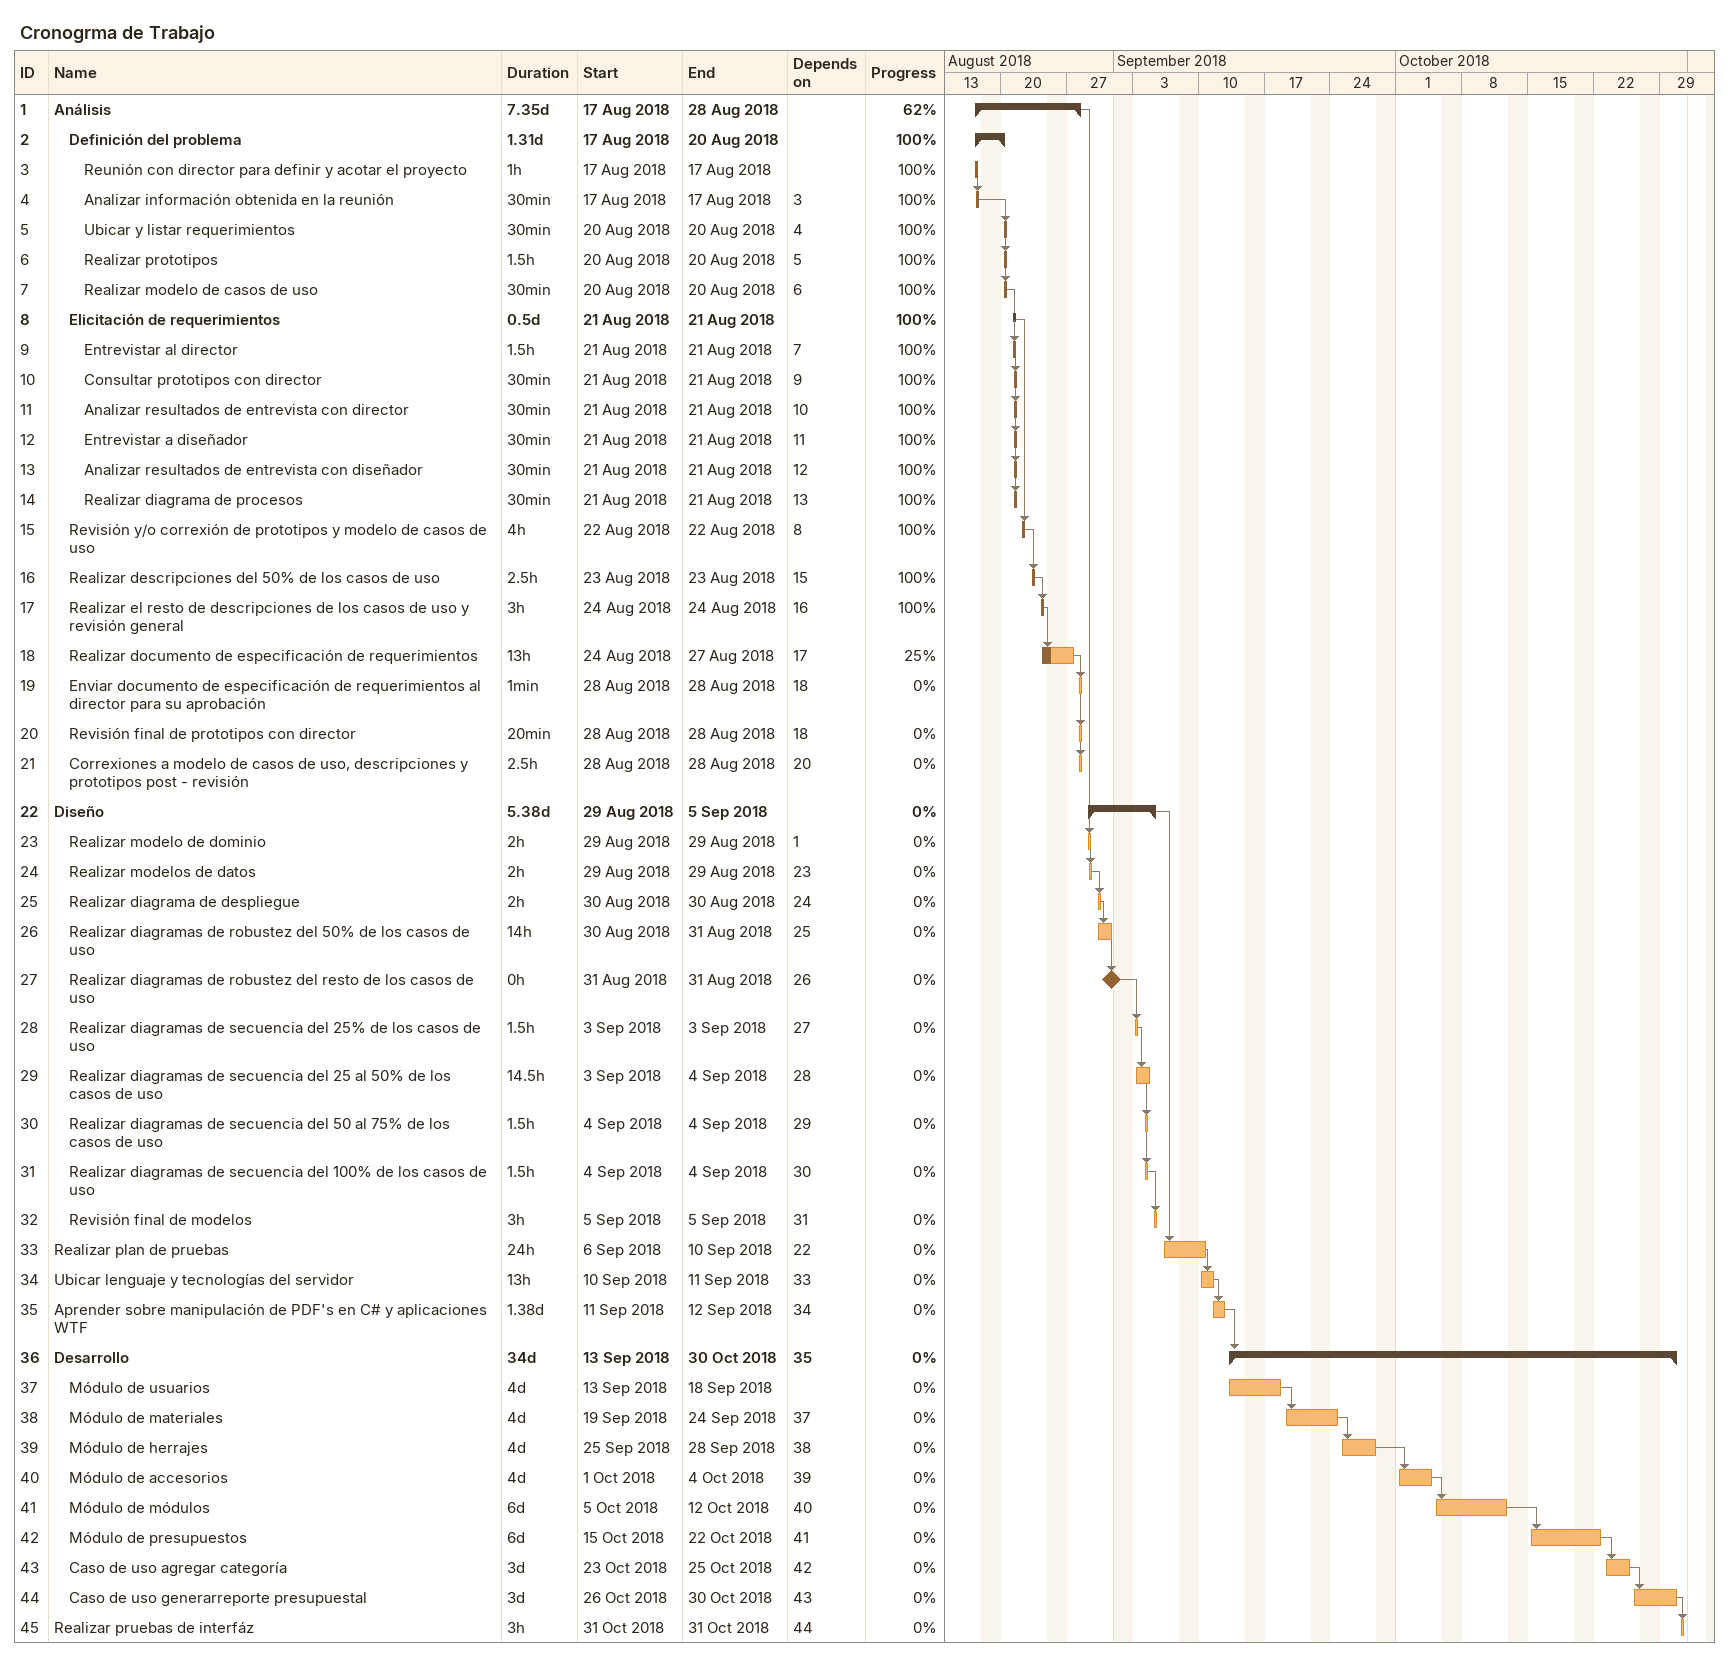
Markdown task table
Cronogrma de Trabajo

| ID | Level | Task | Duration | Start | Finish | Predecessors | % complete |
|---|---|---|---|---|---|---|---|
| 1 | 1 | **Análisis** | 7.35d | 2018-08-17 | 2018-08-28 |  | 62 |
| 2 | 2 | **Definición del problema** | 1.31d | 2018-08-17 | 2018-08-20 |  | 100 |
| 3 | 3 | Reunión con director para definir y acotar el proyecto | 1h | 2018-08-17 | 2018-08-17 |  | 100 |
| 4 | 3 | Analizar información obtenida en la reunión | 30min | 2018-08-17 | 2018-08-17 | 3 | 100 |
| 5 | 3 | Ubicar y listar requerimientos | 30min | 2018-08-20 | 2018-08-20 | 4 | 100 |
| 6 | 3 | Realizar prototipos | 1.5h | 2018-08-20 | 2018-08-20 | 5 | 100 |
| 7 | 3 | Realizar modelo de casos de uso | 30min | 2018-08-20 | 2018-08-20 | 6 | 100 |
| 8 | 2 | **Elicitación de requerimientos** | 0.5d | 2018-08-21 | 2018-08-21 |  | 100 |
| 9 | 3 | Entrevistar al director | 1.5h | 2018-08-21 | 2018-08-21 | 7 | 100 |
| 10 | 3 | Consultar prototipos con director | 30min | 2018-08-21 | 2018-08-21 | 9 | 100 |
| 11 | 3 | Analizar resultados de entrevista con director | 30min | 2018-08-21 | 2018-08-21 | 10 | 100 |
| 12 | 3 | Entrevistar a diseñador | 30min | 2018-08-21 | 2018-08-21 | 11 | 100 |
| 13 | 3 | Analizar resultados de entrevista con diseñador | 30min | 2018-08-21 | 2018-08-21 | 12 | 100 |
| 14 | 3 | Realizar diagrama de procesos | 30min | 2018-08-21 | 2018-08-21 | 13 | 100 |
| 15 | 2 | Revisión y/o correxión de prototipos y modelo de casos de uso | 4h | 2018-08-22 | 2018-08-22 | 8 | 100 |
| 16 | 2 | Realizar descripciones del 50% de los casos de uso | 2.5h | 2018-08-23 | 2018-08-23 | 15 | 100 |
| 17 | 2 | Realizar el resto de descripciones de los casos de uso y revisión general | 3h | 2018-08-24 | 2018-08-24 | 16 | 100 |
| 18 | 2 | Realizar documento de especificación de requerimientos | 13h | 2018-08-24 | 2018-08-27 | 17 | 25 |
| 19 | 2 | Enviar documento de especificación de requerimientos al director para su aprobación | 1min | 2018-08-28 | 2018-08-28 | 18 | 0 |
| 20 | 2 | Revisión final de prototipos con director | 20min | 2018-08-28 | 2018-08-28 | 18 | 0 |
| 21 | 2 | Correxiones a modelo de casos de uso, descripciones y prototipos post - revisión | 2.5h | 2018-08-28 | 2018-08-28 | 20 | 0 |
| 22 | 1 | **Diseño** | 5.38d | 2018-08-29 | 2018-09-05 |  | 0 |
| 23 | 2 | Realizar modelo de dominio | 2h | 2018-08-29 | 2018-08-29 | 1 | 0 |
| 24 | 2 | Realizar modelos de datos | 2h | 2018-08-29 | 2018-08-29 | 23 | 0 |
| 25 | 2 | Realizar diagrama de despliegue | 2h | 2018-08-30 | 2018-08-30 | 24 | 0 |
| 26 | 2 | Realizar diagramas de robustez del 50% de los casos de uso | 14h | 2018-08-30 | 2018-08-31 | 25 | 0 |
| 27 | 2 | Realizar diagramas de robustez del resto de los casos de uso | 0h | 2018-08-31 | 2018-08-31 | 26 | 0 |
| 28 | 2 | Realizar diagramas de secuencia del 25% de los casos de uso | 1.5h | 2018-09-03 | 2018-09-03 | 27 | 0 |
| 29 | 2 | Realizar diagramas de secuencia del 25 al 50% de los casos de uso | 14.5h | 2018-09-03 | 2018-09-04 | 28 | 0 |
| 30 | 2 | Realizar diagramas de secuencia del 50 al 75% de los casos de uso | 1.5h | 2018-09-04 | 2018-09-04 | 29 | 0 |
| 31 | 2 | Realizar diagramas de secuencia del 100% de los casos de uso | 1.5h | 2018-09-04 | 2018-09-04 | 30 | 0 |
| 32 | 2 | Revisión final de modelos | 3h | 2018-09-05 | 2018-09-05 | 31 | 0 |
| 33 | 1 | Realizar plan de pruebas | 24h | 2018-09-06 | 2018-09-10 | 22 | 0 |
| 34 | 1 | Ubicar lenguaje y tecnologías del servidor | 13h | 2018-09-10 | 2018-09-11 | 33 | 0 |
| 35 | 1 | Aprender sobre manipulación de PDF's en C# y aplicaciones WTF | 1.38d | 2018-09-11 | 2018-09-12 | 34 | 0 |
| 36 | 1 | **Desarrollo** | 34d | 2018-09-13 | 2018-10-30 | 35 | 0 |
| 37 | 2 | Módulo de usuarios | 4d | 2018-09-13 | 2018-09-18 |  | 0 |
| 38 | 2 | Módulo de materiales | 4d | 2018-09-19 | 2018-09-24 | 37 | 0 |
| 39 | 2 | Módulo de herrajes | 4d | 2018-09-25 | 2018-09-28 | 38 | 0 |
| 40 | 2 | Módulo de accesorios | 4d | 2018-10-01 | 2018-10-04 | 39 | 0 |
| 41 | 2 | Módulo de módulos | 6d | 2018-10-05 | 2018-10-12 | 40 | 0 |
| 42 | 2 | Módulo de presupuestos | 6d | 2018-10-15 | 2018-10-22 | 41 | 0 |
| 43 | 2 | Caso de uso agregar categoría | 3d | 2018-10-23 | 2018-10-25 | 42 | 0 |
| 44 | 2 | Caso de uso generarreporte presupuestal | 3d | 2018-10-26 | 2018-10-30 | 43 | 0 |
| 45 | 1 | Realizar pruebas de interfáz | 3h | 2018-10-31 | 2018-10-31 | 44 | 0 |
